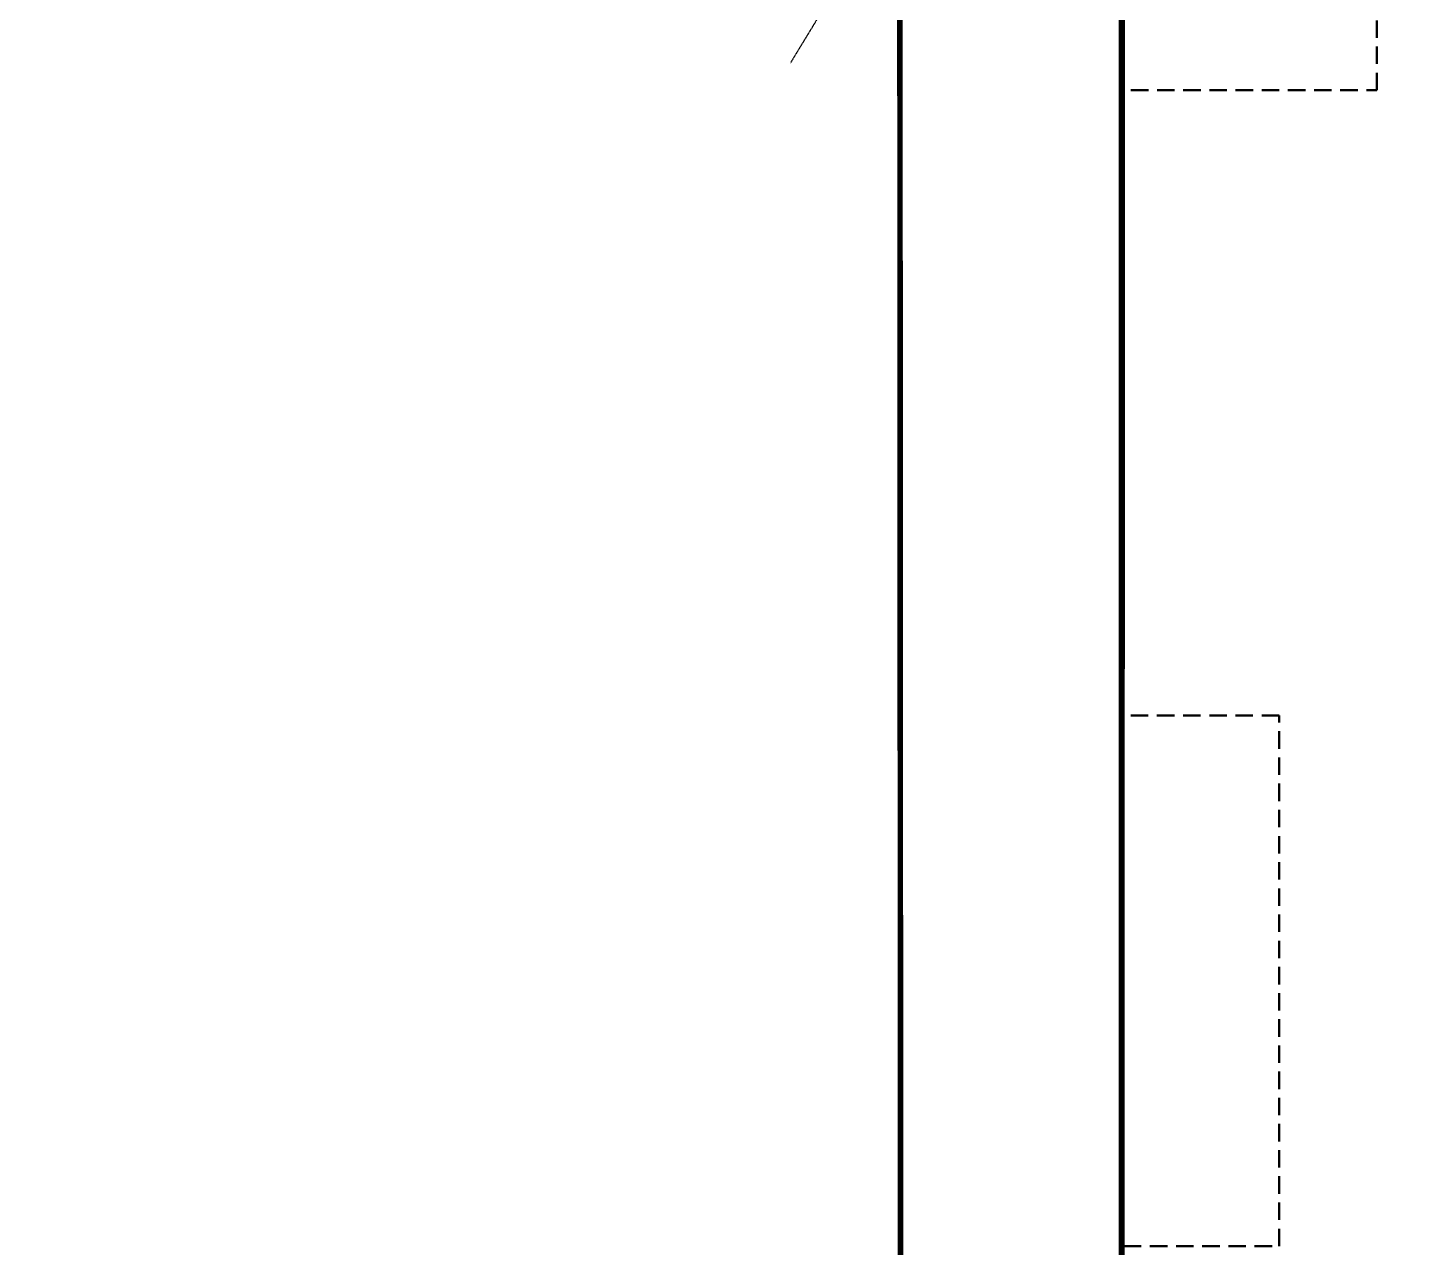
# Model space of a CAD drawing. Header units: centimetres. Extents: x -6122352 to 6876996, y -1694241 to 2592194.
# Drawn here: x 254329 to 259338, y -37288 to -32922 of the extents above; entities that cross this region are included whole.
import ezdxf
from ezdxf.xclip import XClip

# ---------------------------------------------------------------- set-up
doc = ezdxf.new("R2010")
doc.units = ezdxf.units.CM
doc.header["$MEASUREMENT"] = 0
doc.header["$XCLIPFRAME"] = 2
doc.linetypes.add('DASHED2', pattern=[0.375, 0.25, -0.125])
doc.linetypes.add('XR-AR-END-SETTING OUT PLAN$0$23261-XR-AR-SI-GF$0$HIDDEN', pattern=[0.375, 0.25, -0.125])
for name, color, linetype in [('23585-XR-AR-BOUNDARY WALLS AND SETBACKS$0$setback', 7, 'XR-AR-END-SETTING OUT PLAN$0$23261-XR-AR-SI-GF$0$HIDDEN'), ('@MI-REF LAYER', 7, 'Continuous'), ('B_TH_4', 7, 'Continuous')]:
    doc.layers.add(name, color=color, linetype=linetype)
for name, color, linetype, lineweight in [('@ Foundations', 4, 'DASHED2', 50), ('A-ANNO-TEXT', 3, 'Continuous', 25), ('XR-AR-END-SETTING OUT PLAN$0$23585-XR-AR-END-GROUND FLOOR$0$A-GLAZ-SILL', 8, 'Continuous', 5), ('XR-AR-END-SETTING OUT PLAN$0$23585-XR-AR-END-GROUND FLOOR$0$A-GLAZ-WNDO', 232, 'Continuous', 9), ('XR-AR-END-SETTING OUT PLAN$0$23585-XR-AR-END-GROUND FLOOR$0$A-WALL', 7, 'Continuous', 30), ('XR-AR-END-SETTING OUT PLAN$0$23585-XR-AR-END-GROUND FLOOR$0$S-COLS', 51, 'Continuous', 40), ('XR-AR-END-SETTING OUT PLAN$0$23585-XR-AR-END-GROUND FLOOR$0$S-COLS-PATT', 8, 'Continuous', 5)]:
    doc.layers.add(name, color=color, linetype=linetype, lineweight=lineweight)
doc.styles.get("Standard").update_dxf_attribs({"font": 'arial.ttf'})
doc.dimstyles.new('LEADER', dxfattribs={"dimtxt": 0.18, "dimasz": 0.25, "dimexe": 0.18, "dimexo": 0.0625, "dimgap": 0.09, "dimtad": 0, "dimtih": 1, "dimtoh": 1, "dimdec": 4, "dimzin": 0, "dimdsep": 46, "dimtxsty": 'Standard', "dimblk": 'DOT', "dimcen": 0.09, "dimadec": 0, "dimazin": 0, "dimtfac": 1, "dimtdec": 4, "dimtofl": 0, "dimtmove": 0, "dimatfit": 3, "dimldrblk": 'DOT', "dimfxl": 1, "dimtolj": 1, "dimtzin": 0, "dimarcsym": 0})

# ---------------------------------------------------------------- blocks, each defined once
blk = doc.blocks.new('23585-XR-AR-BOUNDARY WALLS AND SETBACKS')
at = {"layer": '23585-XR-AR-BOUNDARY WALLS AND SETBACKS$0$setback', "ltscale": 40, "const_width": 0.05}
blk.add_lwpolyline([(496580.6473652254, 2769073.976298682), (496576.4944421992, 2769069.443943275), (496572.4410719261, 2769065.019975719), (496568.3876262872, 2769060.59632591), (496564.3340242032, 2769056.172523637), (496560.2806491082, 2769051.748750815), (496556.1261357174, 2769047.214635852), (496570.5033332864, 2769034.040914127), (496574.6580102807, 2769038.575207643), (496578.7114474207, 2769042.998848177), (496582.7648017814, 2769047.422598367), (496586.8184059503, 2769051.846602918), (496590.8715976098, 2769056.270193815), (496595.0251845858, 2769060.803090301), (496580.6473652254, 2769073.976298682)], dxfattribs=at)
blk = doc.blocks.new('A$C9d9485f6')
at = {"layer": 'A-ANNO-TEXT', "rotation": 312.4881850805905}
blk.add_blockref('23585-XR-AR-BOUNDARY WALLS AND SETBACKS', (-2377088.534775567, -1504219.252137818), dxfattribs=at)
blk = doc.blocks.new('XR-AR-END-SETTING OUT PLAN$0$23585-XR-AR-END-GROUND FLOOR$0$A$C75a8815d')
at = {"layer": 'XR-AR-END-SETTING OUT PLAN$0$23585-XR-AR-END-GROUND FLOOR$0$S-COLS', "color": 252, "lineweight": 30}
blk.add_lwpolyline([(0.04718828201293945, 13139.86978554726), (0.04718828201293945, 12139.86978602409), (250.0471882820129, 12139.86978626251), (250.0471882820129, 13139.86978602409)], close=True, dxfattribs=at)
blk = doc.blocks.new('XR-AR-END-SETTING OUT PLAN')
at = {"layer": 'XR-AR-END-SETTING OUT PLAN$0$23585-XR-AR-END-GROUND FLOOR$0$A-GLAZ-SILL', "color": 8}
blk.add_line((3250.293349877, 17540.34097003937), (3250.10262234509, 14849.99877500534), dxfattribs=at)
at = {"layer": 'XR-AR-END-SETTING OUT PLAN$0$23585-XR-AR-END-GROUND FLOOR$0$A-GLAZ-WNDO', "color": 8}
for p, q in [((3000.293349280953, 17540.3409705162), (3000.102621987462, 14849.99877643585)), ((3000.293349280953, 17540.3409705162), (3250.293349877, 17540.34097003937)), ((3150.102621391416, 14849.99877738953), (3150.293349221349, 17540.34097099304)), ((3000.293349221349, 17490.34097003937), (3150.293349042535, 17490.34097003937)), ((3150.102551832795, 16727.16475534439), (3000.1025518924, 16727.16475534439)), ((3150.102552130818, 16677.16475534439), (3000.102551653981, 16677.16475582123)), ((3150.103230431676, 15777.16475534439), (3000.103229954839, 15777.16475534439)), ((3150.103230431676, 15727.16475486755), (3000.103229954839, 15727.16475582123)), ((3150.102621510625, 14899.99877643585), (3000.102621987462, 14899.99877595901)), ((3000.102621987462, 14849.99877643585), (3250.10262234509, 14849.99877500534))]:
    blk.add_line(p, q, dxfattribs=at)
for points in [[(3050.295387819409, 17490.34096956253), (3050.102551594377, 16727.16475534439)], [(3050.102551832795, 16677.16475486755), (3050.103230193257, 15777.16475582123)], [(3050.103229895234, 15727.16475582123), (3050.102622106671, 14899.99877643585)]]:
    blk.add_lwpolyline(points, dxfattribs=at)
at = {"layer": 'XR-AR-END-SETTING OUT PLAN$0$23585-XR-AR-END-GROUND FLOOR$0$A-WALL', "color": 8}
for points in [[(3550.084660723805, 19773.27214288712), (3550.084660485387, 19523.2703499794), (3250.082569018006, 19523.2703499794), (3250.293485656381, 17540.34097003937), (3000.294974222779, 17540.34096956253), (3000.084657981992, 19773.27214288712)], [(3000.102068737149, 12899.99910259247), (3250.103869214654, 12899.99910211563), (3250.103198900819, 13749.9988026619), (3250.102675631642, 14849.99877595901), (3000.10211391747, 14849.99877595901)]]:
    blk.add_lwpolyline(points, close=True, dxfattribs=at)
at = {"layer": 'XR-AR-END-SETTING OUT PLAN$0$23585-XR-AR-END-GROUND FLOOR$0$S-COLS-PATT', "color": 8}
blk.add_blockref('XR-AR-END-SETTING OUT PLAN$0$23585-XR-AR-END-GROUND FLOOR$0$A$C75a8815d', (3000.129344239831, 5499.998310089111), dxfattribs=at)
blk = doc.blocks.new('END UNIT')
at = {"xscale": 0.001, "yscale": 0.001, "zscale": 0.001}
blk.add_blockref('XR-AR-END-SETTING OUT PLAN', (-9.150201729830158, 0), dxfattribs=at)
blk = doc.blocks.new('TH_4')
blk.add_blockref('END UNIT', (495802.3053798428, 2769130.514097063))
blk = doc.blocks.new('A$C780da55d')
at = {"layer": 'B_TH_4', "xscale": 1.000039159572381, "yscale": 1.000039159572381, "zscale": 1.000039159572381}
blk.add_blockref('TH_4', (-495814.0704651335, -2769239.302089663), dxfattribs=at)
blk = doc.blocks.new('23585-XR-AR-MALDIVE-2$0$TH_4')
blk.add_blockref('A$C780da55d', (495794.655359471, 2769130.864096801))
at = {"layer": '@ Foundations', "linetype": 'DASHED2', "ltscale": 0.25}
for points in [[(495795.5804292943, 2769147.704669024), (495796.9804292943, 2769147.704669024), (495796.9804292943, 2769149.604669025), (495795.5804292943, 2769149.604669025)], [(495795.2303292943, 2769142.764769025), (495797.3303292943, 2769142.764769025), (495797.3303292943, 2769145.464769024), (495795.2303292943, 2769145.464769024)]]:
    blk.add_lwpolyline(points, close=True, dxfattribs=at)
blk = doc.blocks.new('_Dot')
at = {"color": 0, "linetype": 'ByBlock', "lineweight": -2}
blk.add_line((-0.5, 0), (-1, 0), dxfattribs=at)
at = {"color": 0, "linetype": 'ByBlock', "const_width": 0.5}
blk.add_lwpolyline([(-0.25, 0, 1), (0.25, 0, 1)], format="xyb", close=True, dxfattribs=at)

msp = doc.modelspace()

# ---------------------------------------------------------------- hatches: boundary and pattern name
at = {"layer": '@MI-REF LAYER'}
h = msp.add_hatch(dxfattribs=at)
h.set_pattern_fill('ANSI31', color=256, scale=1999.999998458916, angle=186.7183412143764)
h.set_pattern_definition([(231.7183412143764, (-2377109729.195271, -1504175463.930205), (196.2436825049419, -154.8819453021617), [])])
h.paths.add_polyline_path([(258238.6345431232, -23693.87067401649), (258236.1733345794, -37967.70156504092), (251985.9725265825, -37966.6238554892), (251986.1590092483, -37665.99425261968), (228184.7256183745, -37661.89022445171), (228184.808428029, -37962.5198730612), (221934.5629241293, -37961.44215887308), (221937.0688220707, -23687.61127508846)])

# ---------------------------------------------------------------- block references
at = {"layer": '@MI-REF LAYER', "xscale": 1000, "yscale": 1000, "zscale": 1000}
msp.add_blockref('A$C9d9485f6', (-23958.95045533385, 48155.57226163784), dxfattribs=at)

# ---------------------------------------------------------------- next in the draw order: block references
at = {"layer": '@MI-REF LAYER'}
ref = msp.add_blockref('23585-XR-AR-MALDIVE-2$0$TH_4', (496531862.6518488, 2769026790.212156), dxfattribs=dict(at, xscale=1000, yscale=1000, zscale=1000, rotation=179.990120614956))
XClip(ref).set_block_clipping_path([(495835.39537108876, 2769130.5141232912), (495835.3953539361, 2769154.454143234), (495826.3054396999, 2769154.4141747453), (495820.3055804926, 2769154.4143055174), (495814.3055779119, 2769154.414301179), (495808.30529029947, 2769154.414309184), (495802.305568452, 2769154.414292499), (495793.3573820614, 2769154.4545278503), (495793.35807989165, 2769130.514348154)])

# ---------------------------------------------------------------- next in the draw order: linework, layer by layer
at = {"layer": '@MI-REF LAYER', "const_width": 5}
msp.add_lwpolyline([(258238.634543112, -23693.87067400433), (258236.2180296548, -37967.70157294949), (251985.9725264526, -37966.6238555865), (251986.7797316914, -37665.99448723189), (228185.346340906, -37661.8904589927), (228184.8084277615, -37962.51987325845), (221934.5629241398, -37961.44215888456), (221937.0688220153, -23687.61127513919)], close=True, dxfattribs=at)

# ---------------------------------------------------------------- next in the draw order: wipeouts: each hides what was drawn before it
at = {"color": 10}
msp.add_wipeout([(258238.63454312316, -23693.870674016485), (258236.1733345794, -37967.7015650409), (251985.97252658248, -37966.62385548919), (251986.15900924834, -37665.9942526197), (228184.72561837448, -37661.8902244517), (228184.80842802903, -37962.519873061196), (221934.56292412934, -37961.442158873055), (221937.06882207075, -23687.611275088457)], dxfattribs=at).dxf.layer = '@MI-REF LAYER'

# ---------------------------------------------------------------- next in the draw order: linework, layer by layer
at = {"layer": '@MI-REF LAYER', "color": 1, "const_width": 19.99999999999999}
msp.add_lwpolyline([(261137.3092878273, -18276.01519769583), (257455.8149921752, -21798.45606859434), (257449.642725403, -26112.05663703931), (257076.6261260528, -26114.61470989035), (257449.642725403, -26112.05663703931), (257455.8376982953, -38272.97657411039), (261109.9980822997, -41947.32410689986)], dxfattribs=at)

# ---------------------------------------------------------------- next in the draw order: leaders
at = {"layer": '@MI-REF LAYER', "linetype": 'DASHED2'}
msp.add_leader([(259657.5605407171, -28783.5665428809), (257032.5253774244, -33093.49667672158)], dimstyle='LEADER', dxfattribs=at)

# ---------------------------------------------------------------- next in the draw order: wipeouts: each hides what was drawn before it
at = {"color": 10}
msp.add_wipeout([(257062.32760839016, -31493.356176135356), (249876.6039552162, -31492.11716941445), (249876.03467501162, -34793.70603950574), (257061.75832857916, -34794.945045030996), (257062.3276080371, -31493.356176439287)], dxfattribs=at).dxf.layer = '@MI-REF LAYER'

doc.saveas('drawing.dxf')
